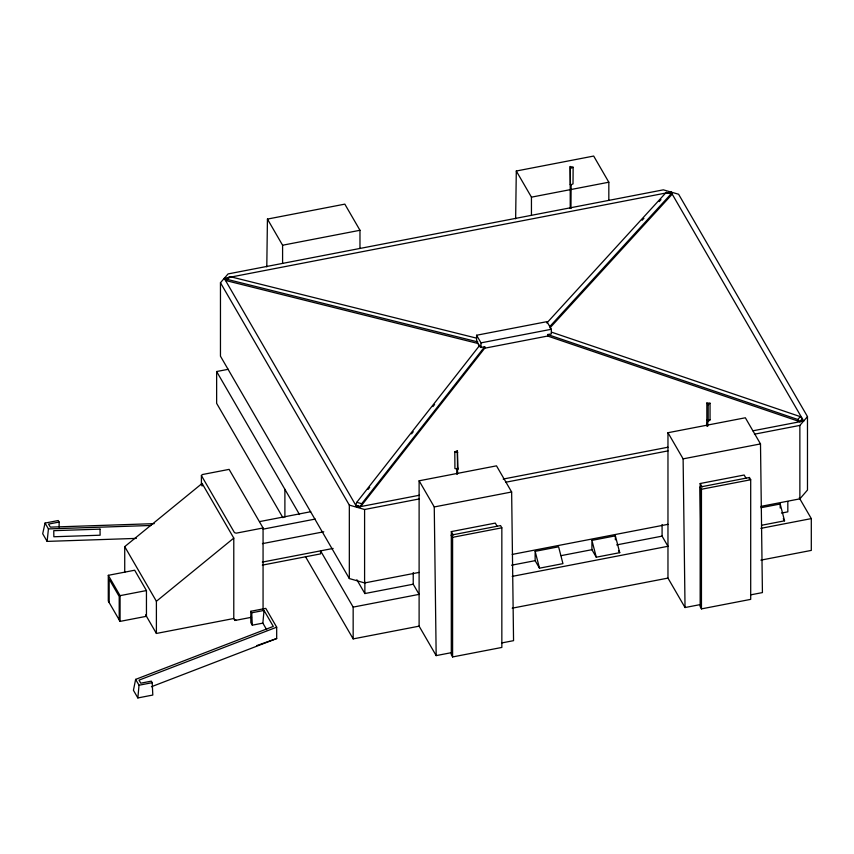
<?xml version="1.0" encoding="UTF-8"?>
<svg xmlns="http://www.w3.org/2000/svg" width="854" height="854" viewBox="0 0 854 854"><rect width="100%" height="100%" fill="white"/><g stroke="black" fill="none" stroke-linecap="round" stroke-linejoin="round"><path stroke-width="1.28" d="M570.205 166.509L570.408 184.966L573.013 183.888L573.141 167.277L570.205 166.509L570.226 208.365L570.952 208.066L571.134 184.667L570.323 184.453M266.79 266.886L267.441 219.083L344.824 204.138L359.972 230.281L359.972 248.45M515.645 218.805L516.296 171.013L593.679 156.058L608.827 182.212L608.827 200.38M276.685 627.188L139.01 680.147L140.782 683.189L151.329 681.15L152.215 682.677L152.802 695.049L137.857 697.942L139.021 685.228L135.637 679.378L273.301 626.42L264.025 610.418L251.716 612.798L250.83 611.272L265.786 608.379L276.685 627.188L276.685 638.546L151.414 686.733M266.661 629.686L262.861 623.132L264.025 610.418M136.362 538.394L47.13 541.393L48.432 528.914L45.048 523.075L58.232 520.524L59.118 522.05L59.118 527.089M135.637 679.378L133.427 690.299L137.857 697.942M45.048 523.075L42.7 533.75L47.13 541.393M356.78 502.312L355.723 505.173L360.655 506.593L484.698 348.208L484.698 346.692L481.005 347.514L479.767 345.272L356.78 502.312L361.712 503.732L484.698 346.692M360.655 506.593L361.712 503.732M484.698 348.208L547.66 336.038L799.974 421.727L802.44 418.876L800.294 416.635L551.374 332.11M368.053 489.438L369.686 487.335M411.585 433.843L413.229 431.75M432.946 406.579L434.59 404.476M752.908 430.811L803.667 421.011L670.977 192.043L224.271 278.34L356.961 507.308L358.242 505.664M479.767 345.272L479.767 346.788L477.824 343.436L225.499 280.464L227.965 277.625L230.11 276.643L476.415 338.109M419.111 572.404L364.594 582.94L349.329 578.553L220.46 356.182L220.46 282.738L228.071 273.931L663.344 189.844L678.599 194.242L807.478 416.603L807.478 490.047L799.867 498.853L760.925 506.379M225.499 280.464L227.644 279.493L230.11 276.643M201.405 484.805L201.405 475.571L202.281 474.557L229.107 469.38L263.064 527.986L263.064 609.777M547.66 336.038L547.66 334.533L797.828 419.485L800.294 416.635M754.434 434.195L799.867 425.409L807.478 416.603M546.838 322.983L666.227 192.396L672.215 194.178L549.965 327.883M642.112 220.279L643.916 218.314M659.192 201.608L660.985 199.633M666.227 192.396L669.696 193.442L670.977 192.043M549.965 326.367L671.159 193.815M124.727 572.372L124.727 546.635L202.11 483.449L233.782 538.105L233.782 618.509L234.925 620.484L251.578 617.271M233.782 618.509L156.399 633.454L156.399 601.28L233.782 538.105M708.179 421.385L708.179 404.721L710.048 403.216L710.048 419.869L708.179 421.385L706.845 419.698L710.048 419.869M454.798 451.841L457.392 450.741L457.861 469.273L454.926 468.547L454.798 451.841L457.733 452.567M570.547 168.366L573.141 167.277M256.616 645.645L276.685 638.546M267.441 219.083L282.589 245.226L359.972 230.281M516.296 171.013L531.444 197.157L608.827 182.212M282.909 517.684L216.638 403.334L216.638 371.533L228.274 369.291M477.824 343.436L476.585 339.903L476.585 335.248L546.934 321.659L551.353 329.27L551.353 333.925L547.66 334.533M476.585 335.248L481.005 342.86L551.353 329.27M59.118 522.05L48.571 524.089L50.333 527.131L154.222 523.641M451.595 652.627L436.17 655.605L419.111 626.163L419.111 480.802L496.494 465.846L511.642 491.989L513.553 640.66L501.992 642.891M700.451 604.557L685.036 607.536L667.967 578.094L667.967 432.722L745.35 417.777L760.498 443.92L762.419 592.591L750.847 594.822M259.787 521.559L310.707 511.727M356.961 507.308L419.495 495.224M503.177 479.062L667.924 447.229M263.064 527.986L236.248 533.163L234.487 532.661L201.405 475.571M263.053 529.16L315.286 519.061M220.46 282.738L349.329 505.109L364.594 509.496L419.111 498.971M505.653 482.254L667.967 450.891M419.111 480.802L434.259 506.945L511.642 491.989M667.967 432.722L683.115 458.865L760.498 443.92M262.413 543.635L323.783 531.786M108.287 575.318L134.676 570.226L146.45 590.552L146.45 616.3L120.072 621.392L108.287 601.056L108.287 575.318L120.072 595.654L120.072 621.392M262.317 562.103L333.124 548.428M262.317 565.134L320.56 553.883L320.56 550.851L353.161 607.109L353.161 638.899L419.111 626.163M451.382 535.789L451.328 531.594L495.299 523.096L497.252 526.48M700.696 523.491L700.184 483.513L744.154 475.027L746.108 478.4M120.072 595.654L146.45 590.552M451.307 535.095L500.551 525.584L501.842 527.815L501.842 647.439L452.599 656.95L451.307 654.719L451.307 535.095L452.599 537.326L452.599 656.95M700.163 487.015L749.406 477.503L750.698 479.745L750.698 599.369L701.454 608.881L700.163 606.639L700.163 487.015L701.454 489.257L701.454 608.881M452.599 537.326L501.842 527.815M701.454 489.257L750.698 479.745M512.197 554.427L667.967 524.335M535.138 551.342L558.601 546.816L562.946 563.64L539.493 568.177L535.138 560.662L535.138 551.342L539.493 568.177M591.918 540.379L615.371 535.842L619.726 552.677L596.273 557.203L591.918 549.688L591.918 540.379L596.273 557.203M760.957 507.724L780.193 504.009L784.548 520.833L761.544 525.274M356.844 579.727L364.861 593.551L413.229 584.211L419.111 594.363L353.161 607.109M511.567 565.209L535.138 560.662M561.163 555.634L591.918 549.688M616.673 544.905L662.085 536.141L667.967 546.293L512.197 576.386M781.463 513.073L787.826 511.845L787.826 501.511M250.83 611.272L250.83 622.63L252.304 625.171L262.861 623.132M760.871 528.348L811.3 518.602L811.3 550.403L760.871 560.139M512.197 608.176L667.967 578.094M139.021 685.228L152.215 682.677M48.432 528.914L150.987 525.477M706.845 426.21L706.845 403.035L710.048 403.216M224.271 278.34L226.876 278.991M227.644 279.493L477.824 341.92M570.952 208.066L570.226 208.365M234.487 619.726L236.248 620.228M669.696 193.442L672.215 194.178M801.063 420.125L803.667 421.011M797.828 419.485L799.974 421.727M706.845 403.035L708.179 404.721M799.259 497.829L811.3 518.602M783.299 518.688L784.548 520.833M700.184 483.513L702.148 486.897M618.488 550.531L619.726 552.677M451.328 531.594L453.293 534.967M216.638 371.533L299.498 514.514M305.444 556.573L353.161 638.899M124.727 546.635L156.399 601.28M145.586 614.795L156.399 633.454M457.53 467.448L457.861 469.273M251.716 612.798L252.304 625.171M683.115 458.865L685.036 607.536M434.259 506.945L436.17 655.605M457.392 450.741L457.573 473.981M456.815 469.059L456.858 474.29M799.867 425.409L799.867 498.853M780.193 504.009L780.193 508.002M749.406 477.503L749.406 479.521M707.731 426.263L707.731 419.741L707.219 425.377M662.085 524.516L662.085 536.141M615.371 535.842L615.371 539.835M531.444 197.157L531.444 215.325M481.005 342.86L481.005 347.514M413.229 572.586L413.229 584.211M364.861 581.926L364.861 593.551M364.594 509.496L364.594 582.94M349.329 505.109L349.329 578.553M284.894 489.321L284.894 517.14M282.589 245.226L282.589 263.395M202.11 483.449L202.11 486.086M119.208 619.897L119.208 596.487L109.173 579.172L109.173 602.582M100.035 529.138L53.759 530.686L53.855 536.76L100.121 535.212L100.035 529.138"/></g></svg>
